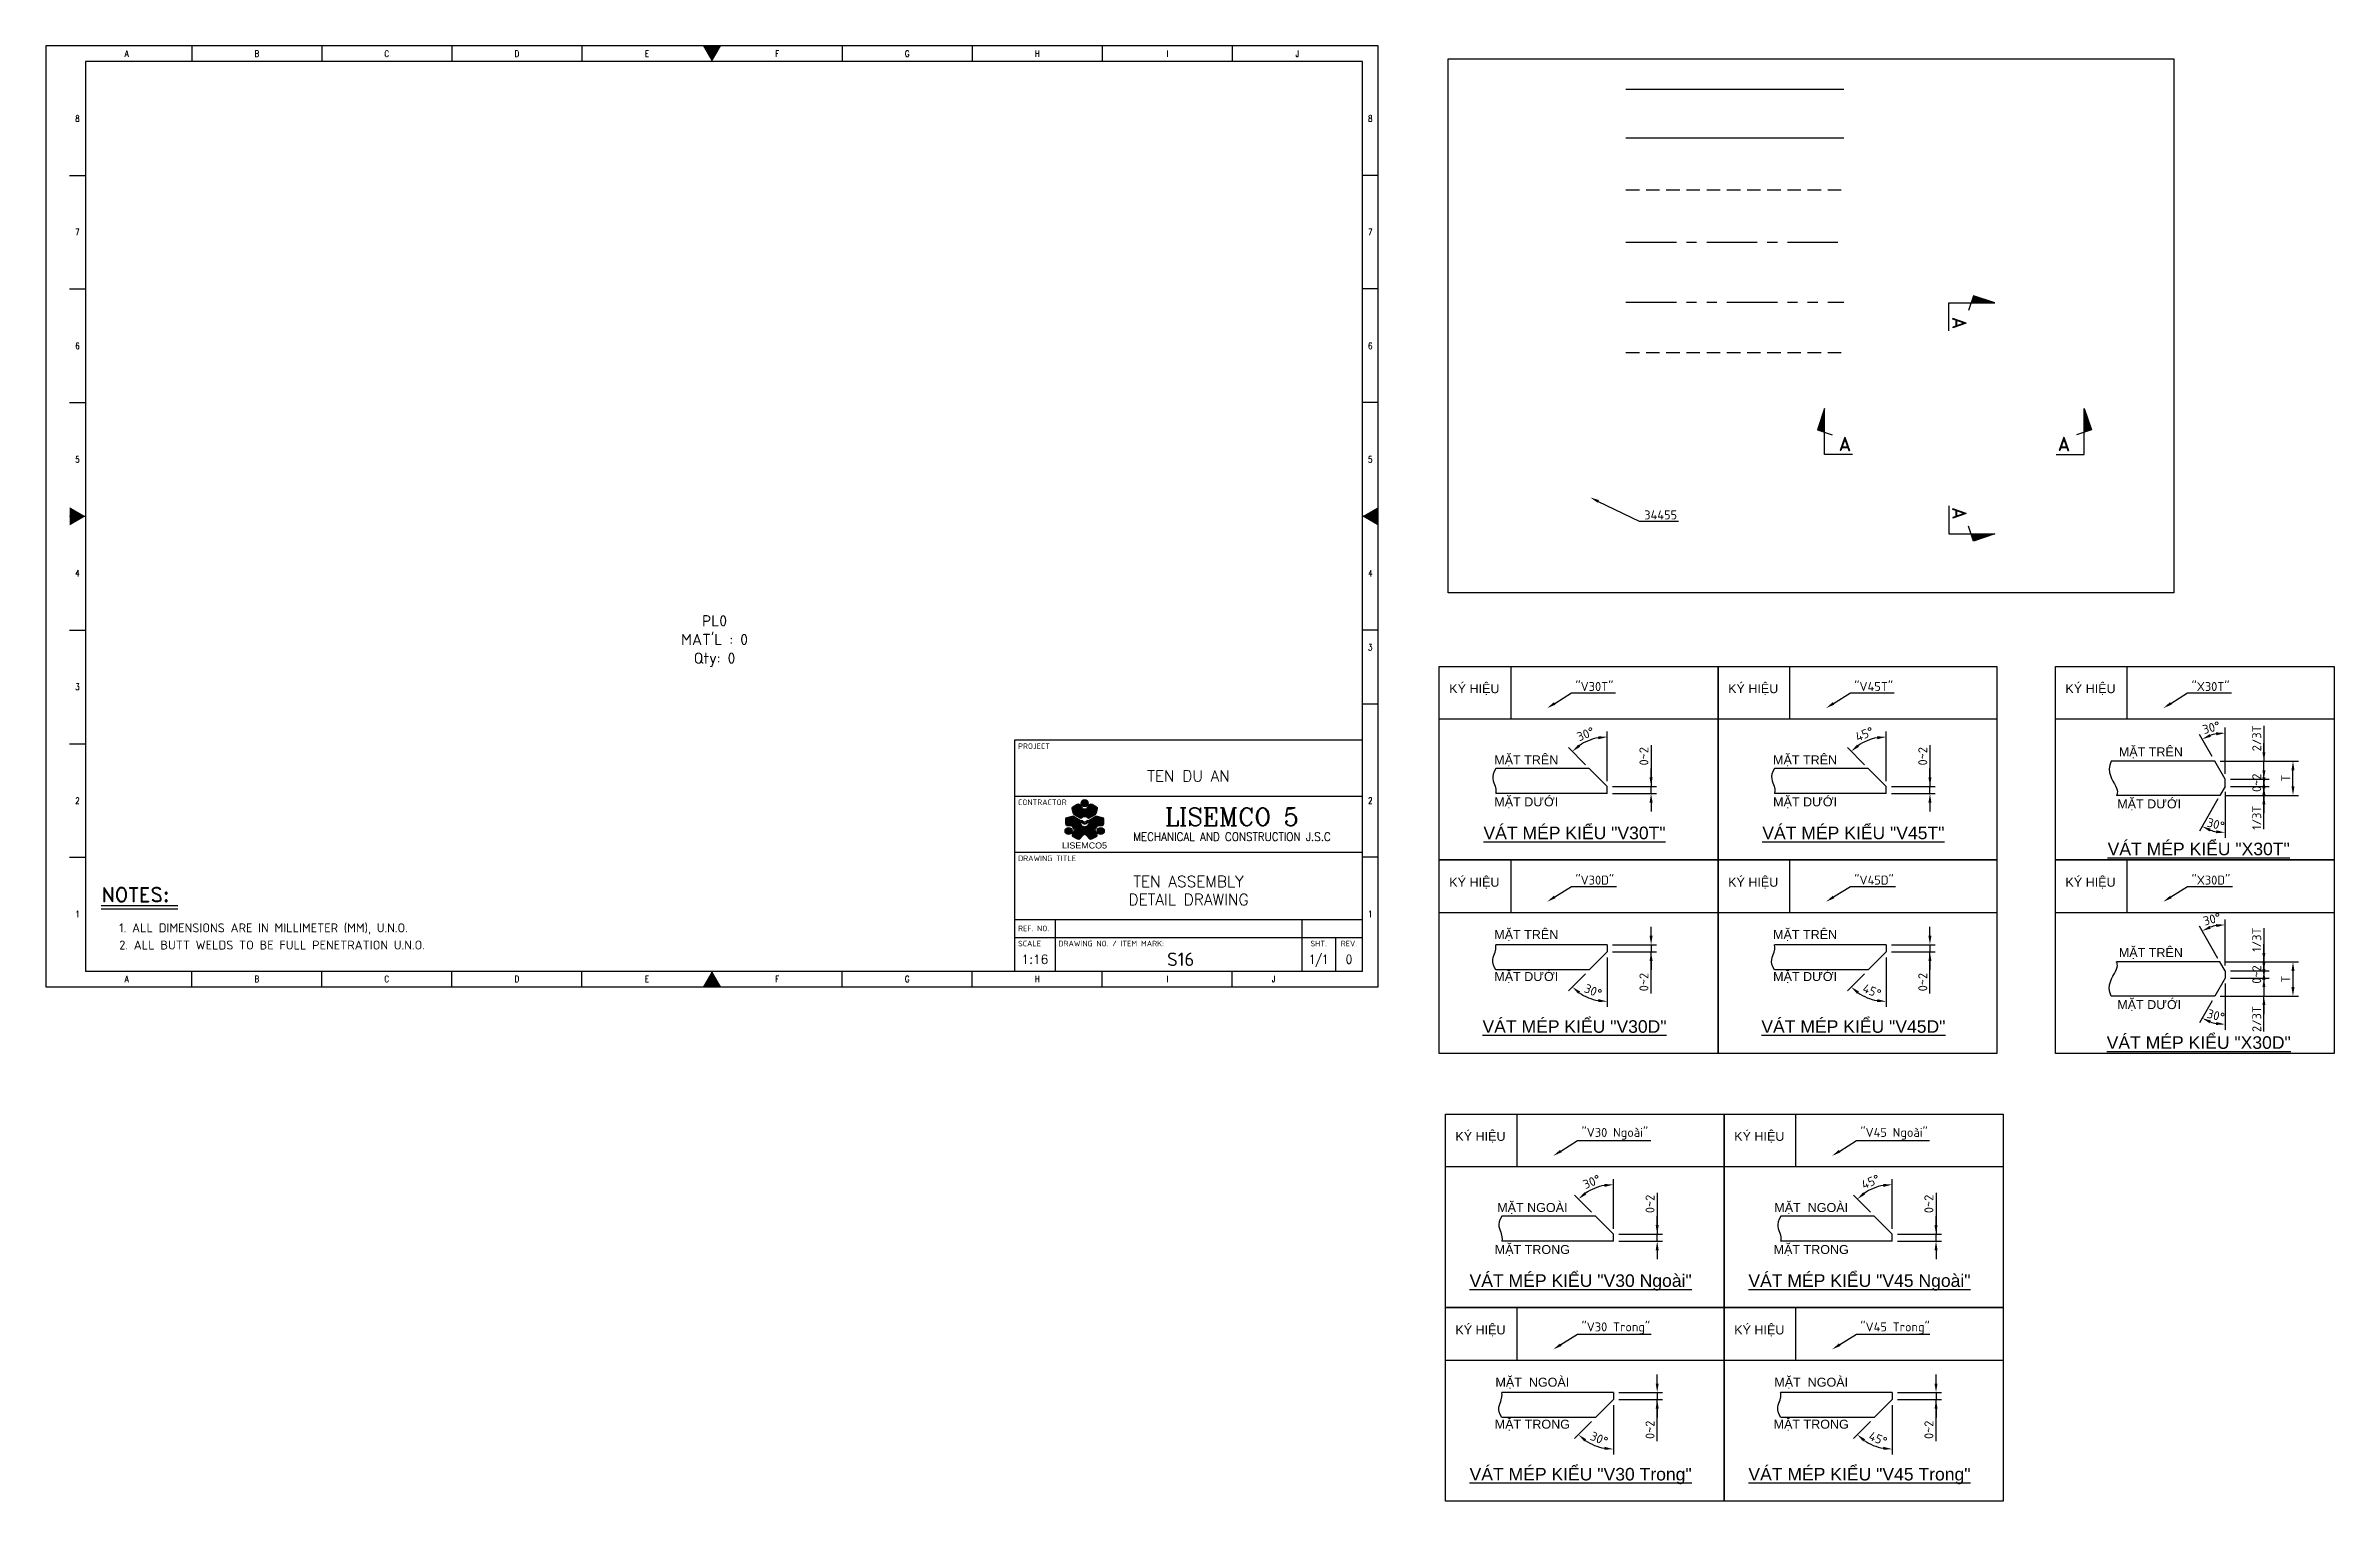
# Model space of a CAD drawing. Header units: millimetres. Extents: x 0 to 8162, y -1834 to 3356.
import ezdxf
from ezdxf import colors
from ezdxf.entities.mleader import LeaderData, LeaderLine
from ezdxf.enums import TextEntityAlignment as Align
from ezdxf.math import Vec2, Vec3

# ---------------------------------------------------------------- set-up
doc = ezdxf.new("R2010")
doc.units = ezdxf.units.MM
doc.header["$LTSCALE"] = 96
for name, pattern in [('CENTER', [2, 1.25, -0.25, 0.25, -0.25]), ('HIDDEN', [0.375, 0.25, -0.125]), ('PHANTOM', [2.5, 1.25, -0.25, 0.25, -0.25, 0.25, -0.25])]:
    doc.linetypes.add(name, pattern=pattern)
for name, color, linetype in [('1', 1, 'CENTER'), ('2', 2, 'HIDDEN'), ('3', 3, 'Continuous'), ('4', 4, 'Continuous'), ('6', 5, 'PHANTOM'), ('9', 9, 'Continuous'), ('M-Joint', 4, 'HIDDEN')]:
    doc.layers.add(name, color=color, linetype=linetype)
doc.styles.add('Arial Narrow', font='ARIALN.TTF')
doc.styles.add('ISOCP', font='isocpeur.ttf')
doc.styles.add('romanc', font='romanc.shx')
doc.styles.add('romand', font='romand.shx')
doc.styles.add('romans', font='romans.shx', dxfattribs={"width": 0.8})
doc.styles.add('VM', font='arial.ttf')

# ---------------------------------------------------------------- blocks, each defined once
blk = doc.blocks.new('A$C0BBF6388')
at = {"layer": '3'}
blk.add_line((0, 0), (21.38, 0), dxfattribs=at)
at = {"layer": '4'}
blk.add_line((0, -1), (21.38, -1), dxfattribs=at)
at = {"layer": '2', "color": 2, "insert": (5, -5), "char_height": 2.5, "attachment_point": 1, "style": 'ISOCP'}
blk.add_mtext('\\pxsm1.15;1. ALL DIMENSIONS ARE IN MILLIMETER (MM), U.N.O.\\P2. ALL BUTT WELDS TO BE FULL PENETRATION U.N.O.', dxfattribs=at)
at = {"layer": '3', "style": 'romand'}
blk.add_text('NOTES:', height=4, dxfattribs=at).set_placement((0, 3), align=Align.MIDDLE_LEFT)
blk = doc.blocks.new('L5MC Logo')
at = {"layer": '3'}
h = blk.add_hatch(color=5, dxfattribs=at)
h.dxf.hatch_style = 1
h.paths.add_polyline_path([(-2.5, -14.3, -0.467113), (-13.6, 5), (-33.3, 16.3, 0.198912), (-37.1, 16.8), (-52, 12.8, 0.329462), (-55.7, 8.2), (-56.3, -6.8, 0.392601), (-51.8, -11.9), (-36.2, -13.6), (-29.9, -24.6), (-36.2, -38.9, 0.392601), (-34, -45.3), (-20.8, -52.3, 0.329462), (-14.9, -51.5), (-4, -40.5, 0.198912), (-2.5, -37)])
h = blk.add_hatch(color=5, dxfattribs=at)
h.dxf.hatch_style = 1
h.paths.add_polyline_path([(30.8, 20.7, 0.198912), (33.1, 23.7), (37.1, 38.6, 0.329462), (34.9, 44.2), (22.3, 52.1, 0.392601), (15.6, 50.8), (6.3, 38.2), (-6.3, 38.2), (-15.6, 50.8, 0.392601), (-22.3, 52.1), (-34.9, 44.2, 0.329462), (-37.1, 38.6), (-33.1, 23.7, 0.198912), (-30.8, 20.7), (-11.1, 9.3, -0.467113), (11.1, 9.3)])
h = blk.add_hatch(color=1, dxfattribs=at)
h.dxf.hatch_style = 1
h.paths.add_polyline_path([(-4.8, -5.2), (-10.3, -1.1, -1), (-7.3, 2.9), (-3, -0.3, 0.764784), (6.4, 1.7, -1.37288), (10.3, -1.1), (4.8, -5.2, -0.334595)])
h = blk.add_hatch(color=1, dxfattribs=at)
h.dxf.hatch_style = 1
h.paths.add_polyline_path([(10.5, 55.3, 1), (-10.5, 55.3, 1)])
h = blk.add_hatch(color=5, dxfattribs=at)
h.dxf.hatch_style = 1
h.paths.add_polyline_path([(2.5, -14.3), (2.5, -37, 0.198912), (4, -40.5), (14.9, -51.5, 0.329462), (20.8, -52.3), (34, -45.3, 0.392601), (36.2, -38.9), (29.9, -24.6), (36.2, -13.6), (51.8, -11.9, 0.392601), (56.3, -6.8), (55.7, 8.2, 0.329462), (52, 12.8), (37.1, 16.8, 0.198912), (33.3, 16.3), (13.6, 5, -0.467113)])
h = blk.add_hatch(color=1, dxfattribs=at)
h.dxf.hatch_style = 1
h.paths.add_polyline_path([(-37.3, -27.6, 1), (-58.3, -27.6, 1)])
h = blk.add_hatch(color=1, dxfattribs=at)
h.dxf.hatch_style = 1
h.paths.add_polyline_path([(37.3, -27.6, 1), (58.3, -27.6, 1)])
at = {"layer": '3', "color": 5}
for points in [[(-31.2, -22.4), (-35, -15.8, 0.238604), (-38.7, -13.4), (-51.8, -11.9, -0.392601), (-56.3, -6.8), (-55.7, 8.2, -0.329462), (-52, 12.8), (-37.1, 16.8, -0.198912), (-33.3, 16.3), (-13.6, 5, 0.467113), (-2.5, -14.3), (-2.5, -37, -0.198912), (-4, -40.5), (-14.9, -51.5, -0.329462), (-20.8, -52.3), (-34, -45.3, -0.392601), (-36.2, -38.9), (-31, -26.9, 0.238604)], [(-3.8, 38.2), (3.8, 38.2, 0.238604), (7.8, 40.2), (15.6, 50.8, -0.392601), (22.3, 52.1), (34.9, 44.2, -0.329462), (37.1, 38.6), (33.1, 23.7, -0.198912), (30.8, 20.7), (11.1, 9.3, 0.467113), (-11.1, 9.3), (-30.8, 20.7, -0.198912), (-33.1, 23.7), (-37.1, 38.6, -0.329462), (-34.9, 44.2), (-22.3, 52.1, -0.392601), (-15.6, 50.8), (-7.8, 40.2, 0.238604)], [(35, -15.8), (31.2, -22.4, 0.238604), (31, -26.9), (36.2, -38.9, -0.392601), (34, -45.3), (20.8, -52.3, -0.329462), (14.9, -51.5), (4, -40.5, -0.198912), (2.5, -37), (2.5, -14.3, 0.467113), (13.6, 5), (33.3, 16.3, -0.198912), (37.1, 16.8), (52, 12.8, -0.329462), (55.7, 8.2), (56.3, -6.8, -0.392601), (51.8, -11.9), (38.7, -13.4, 0.238604)]]:
    blk.add_lwpolyline(points, format="xyb", close=True, dxfattribs=at)
at = {"layer": '3', "color": 1}
blk.add_lwpolyline([(-3, -0.3), (-7.3, 2.9, 1), (-10.3, -1.1), (-4.8, -5.2, 0.334595), (4.8, -5.2), (10.3, -1.1, 1), (7.3, 2.9), (3, -0.3, -0.334595)], format="xyb", close=True, dxfattribs=at)
for centre in [(0, 55.3), (-47.8, -27.6), (47.8, -27.6)]:
    blk.add_circle(centre, 10.5, dxfattribs=at)
at = {"layer": '1', "style": 'Arial Narrow', "width": 1.295911}
blk.add_text('LISEMCO5', height=17.86, dxfattribs=at).set_placement((-67.5, -79.6), (66.5, -79.6), align=Align.FIT)
blk = doc.blocks.new('KHUNG TEN')
at = {"layer": '3'}
blk.add_lwpolyline([(-816, 10), (-10, 10), (-10, 584), (-816, 584)], close=True, dxfattribs=at)
at = {"layer": '4'}
for p, q in [((-748.9, 594), (-748.9, 584)), ((-666.8, 594), (-666.8, 584)), ((-584.7, 594), (-584.7, 584)), ((-502.6, 594), (-502.6, 584)), ((-420.5, 594), (-420.5, 584)), ((-338.4, 594), (-338.4, 584)), ((-256.3, 594), (-256.3, 584)), ((-174.2, 594), (-174.2, 584)), ((-92.1, 594), (-92.1, 584)), ((-826, 512.2), (-816, 512.2)), ((0, 512.2), (-10, 512.2)), ((-826, 440.5), (-816, 440.5)), ((0, 440.5), (-10, 440.5)), ((-826, 368.8), (-816, 368.8)), ((0, 368.8), (-10, 368.8)), ((-826, 297), (-816, 297)), ((0, 297), (-10, 297)), ((-826, 225.2), (-816, 225.2)), ((0, 225.2), (-10, 225.2)), ((0, 178.5), (-10, 178.5)), ((-826, 153.5), (-816, 153.5)), ((-826, 81.8), (-816, 81.8)), ((0, 81.8), (-10, 81.8)), ((-748.9, 0), (-748.9, 10)), ((-666.8, 0), (-666.8, 10)), ((-584.7, 0), (-584.7, 10)), ((-502.6, 0), (-502.6, 10)), ((-420.5, 0), (-420.5, 10)), ((-338.4, 0), (-338.4, 10)), ((-256.3, 0), (-256.3, 10)), ((-174.2, 0), (-174.2, 10)), ((-92.1, 0), (-92.1, 10))]:
    blk.add_line(p, q, dxfattribs=at)
blk.add_lwpolyline([(-841, 0), (0, 0), (0, 594), (-841, 594)], close=True, dxfattribs=at)
for points in [[(-420.5, 584), (-414.7, 594), (-420.5, 584), (-426.3, 594)], [(-816, 297), (-826, 291.2), (-816, 297), (-826, 302.8)], [(-10, 297), (0, 291.2), (-10, 297), (0, 302.8)], [(-420.5, 10), (-414.7, 0), (-420.5, 10), (-426.3, 0)]]:
    blk.add_solid(points, dxfattribs=at)
at = {"layer": '2', "style": 'romanc', "width": 0.8}
for s, p in [('A', (-789.9, 589)), ('B', (-707.8, 589)), ('C', (-625.8, 589)), ('D', (-543.6, 589)), ('E', (-461.5, 589)), ('F', (-379.4, 589)), ('G', (-297.3, 589)), ('H', (-215.2, 589)), ('I', (-133.1, 589)), ('J', (-51, 589)), ('8', (-821, 548.1)), ('8', (-5, 548.1)), ('7', (-821, 476.4)), ('7', (-5, 476.4)), ('6', (-821, 404.6)), ('6', (-5, 404.6)), ('5', (-821, 332.9)), ('5', (-5, 332.9)), ('4', (-821, 261.1)), ('4', (-5, 261.1)), ('3', (-5, 214.4)), ('3', (-821, 189.4)), ('2', (-821, 117.6)), ('2', (-5, 117.6)), ('1', (-821, 45.9)), ('1', (-5, 45.9)), ('A', (-789.9, 5)), ('B', (-707.8, 5)), ('C', (-625.8, 5)), ('D', (-543.6, 5)), ('E', (-461.5, 5)), ('F', (-379.4, 5)), ('G', (-297.3, 5)), ('H', (-215.2, 5)), ('I', (-133.1, 5)), ('J', (-66, 5))]:
    blk.add_text(s, height=4, dxfattribs=at).set_placement(p, align=Align.MIDDLE_CENTER)

msp = doc.modelspace()

# ---------------------------------------------------------------- hatches: boundary and pattern name
at = {"layer": '9'}
for points in [[(6866.3, 2439.5), (6951.5, 2439.5), (6874.9, 2465.1)], [(6344.1, 1977.9), (6344.1, 2063.1), (6318.6, 1986.6)], [(7270, 1977.9), (7270, 2063.1), (7295.5, 1986.6)], [(6866.3, 1615.5), (6951.5, 1615.5), (6874.9, 1590)]]:
    msp.add_hatch(color=256, dxfattribs=at).paths.add_polyline_path(points)

# ---------------------------------------------------------------- linework, layer by layer
msp.add_line((5635.5, 3201.1), (6412.4, 3201.1))
msp.add_lwpolyline([(5001.8, 3310.2), (7589.8, 3310.2), (7589.8, 1405.7), (5001.8, 1405.7)], close=True)
at = {"layer": '1', "ltscale": 1.5}
msp.add_line((5635.5, 2655.4), (6412.4, 2655.4), dxfattribs=at)
at = {"layer": '2', "ltscale": 2}
msp.add_line((5635.5, 2842.5), (6412.4, 2842.5), dxfattribs=at)
at = {"layer": '3'}
for p, q in [((5635.5, 3028.5), (6412.4, 3028.5)), ((5224.4, 1143.1), (5224.4, 955.6)), ((6218.9, 1143.1), (6218.9, 955.6)), ((7421.9, 1143.1), (7421.9, 955.6)), ((4969.6, 955.6), (5964.1, 955.6)), ((5964.1, 955.6), (6958.6, 955.6)), ((7167, 955.6), (8161.5, 955.6)), ((3455.5, 56.5), (3455.5, 880.5)), ((3455.5, 880.5), (4695.5, 880.5)), ((5504.9, 779), (5171.2, 779)), ((5504.9, 779), (5568.9, 715)), ((6499.4, 779), (6165.6, 779)), ((6499.4, 779), (6563.4, 715)), ((7735.6, 804.7), (7366, 804.7)), ((7772.5, 740.7), (7735.6, 804.7)), ((7772.5, 715.1), (7772.5, 740.7)), ((5568.9, 689.4), (5568.9, 715)), ((6563.4, 689.4), (6563.4, 715)), ((7754, 683.1), (7384.5, 683.1)), ((7772.5, 715.1), (7754, 683.1)), ((5224.4, 452.7), (5224.4, 265.2)), ((6218.9, 452.7), (6218.9, 265.2)), ((7421.9, 452.7), (7421.9, 265.2)), ((4969.6, 265.2), (5964.1, 265.2)), ((5964.1, 265.2), (6958.6, 265.2)), ((7167, 265.2), (8161.5, 265.2)), ((5504.9, 60.5), (5568.9, 124.5)), ((5568.9, 150.1), (5568.9, 124.5)), ((6499.4, 60.5), (6563.4, 124.5)), ((6563.4, 150.1), (6563.4, 124.5)), ((7754, 88.8), (7384.5, 88.8)), ((7772.5, 56.8), (7754, 88.8)), ((5504.9, 60.5), (5171.2, 60.5)), ((6499.4, 60.5), (6165.6, 60.5)), ((7772.5, 31.2), (7735.6, -32.8)), ((7772.5, 56.8), (7772.5, 31.2)), ((7735.6, -32.8), (7366, -32.8)), ((5246.2, -453.5), (5246.2, -641)), ((6240.7, -453.5), (6240.7, -641)), ((4991.4, -641), (5985.9, -641)), ((5985.9, -641), (6980.4, -641)), ((5526.7, -817.6), (5193, -817.6)), ((5526.7, -817.6), (5590.7, -881.6)), ((5590.7, -907.2), (5590.7, -881.6)), ((6521.2, -817.6), (6187.4, -817.6)), ((6521.2, -817.6), (6585.2, -881.6)), ((6585.2, -907.2), (6585.2, -881.6)), ((5246.2, -1143.9), (5246.2, -1331.3)), ((6240.7, -1143.9), (6240.7, -1331.3)), ((4991.4, -1331.3), (5985.9, -1331.3)), ((5985.9, -1331.3), (6980.4, -1331.3)), ((5590.7, -1446.5), (5590.7, -1472.1)), ((6585.2, -1446.5), (6585.2, -1472.1)), ((5526.7, -1536.1), (5193, -1536.1)), ((5526.7, -1536.1), (5590.7, -1472.1)), ((6521.2, -1536.1), (6187.4, -1536.1)), ((6521.2, -1536.1), (6585.2, -1472.1))]:
    msp.add_line(p, q, dxfattribs=at)
for points in [[(4969.6, 1143.1), (5964.1, 1143.1), (5964.1, 452.7), (4969.6, 452.7)], [(5964.1, 1143.1), (6958.6, 1143.1), (6958.6, 452.7), (5964.1, 452.7)], [(7167, 1143.1), (8161.5, 1143.1), (8161.5, 452.7), (7167, 452.7)], [(4969.6, 452.7), (5964.1, 452.7), (5964.1, -237.7), (4969.6, -237.7)], [(5964.1, 452.7), (6958.6, 452.7), (6958.6, -237.7), (5964.1, -237.7)], [(7167, 452.7), (8161.5, 452.7), (8161.5, -237.7), (7167, -237.7)], [(4991.4, -453.5), (5985.9, -453.5), (5985.9, -1143.9), (4991.4, -1143.9)], [(5985.9, -453.5), (6980.4, -453.5), (6980.4, -1143.9), (5985.9, -1143.9)], [(4991.4, -1143.9), (5985.9, -1143.9), (5985.9, -1834.3), (4991.4, -1834.3)], [(5985.9, -1143.9), (6980.4, -1143.9), (6980.4, -1834.3), (5985.9, -1834.3)]]:
    msp.add_lwpolyline(points, close=True, dxfattribs=at)
for points in [[(5568.9, 689.4), (5170.9, 689.4)], [(6563.4, 689.4), (6165.3, 689.4)], [(5568.9, 150.1), (5170.9, 150.1)], [(6563.4, 150.1), (6165.3, 150.1)], [(5590.7, -907.2), (5192.6, -907.2)], [(6585.2, -907.2), (6187.1, -907.2)], [(5590.7, -1446.5), (5192.6, -1446.5)], [(6585.2, -1446.5), (6187.1, -1446.5)]]:
    msp.add_lwpolyline(points, dxfattribs=at)
for points in [[(5171.2, 779), (5151.2, 749), (5177.4, 712.4), (5170.9, 689.4), (5170.9, 689.4)], [(6165.6, 779), (6145.7, 749), (6171.9, 712.4), (6165.3, 689.4), (6165.3, 689.4)], [(5171.2, 60.5), (5151.2, 90.5), (5177.4, 127.1), (5170.9, 150.1), (5170.9, 150.1)], [(6165.6, 60.5), (6145.7, 90.5), (6171.9, 127.1), (6165.3, 150.1), (6165.3, 150.1)], [(5193, -817.6), (5173, -847.6), (5199.2, -884.2), (5192.6, -907.2), (5192.6, -907.2)], [(6187.4, -817.6), (6167.5, -847.6), (6193.7, -884.2), (6187.1, -907.2), (6187.1, -907.2)], [(5193, -1536.1), (5173, -1506.1), (5199.2, -1469.4), (5192.6, -1446.5), (5192.6, -1446.5)], [(6187.4, -1536.1), (6167.5, -1506.1), (6193.7, -1469.4), (6187.1, -1446.5), (6187.1, -1446.5)]]:
    msp.add_open_spline(points, degree=3, dxfattribs=at)
for points in [[(7366, 804.7), (7347.5, 766), (7402.6, 698.8), (7384.5, 683.1), (7384.5, 683.1)], [(7366, -32.8), (7347.5, 5.9), (7402.6, 73.1), (7384.5, 88.8), (7384.5, 88.8)]]:
    msp.add_open_spline(points, degree=3, knots=[0.215679, 0.215679, 0.215679, 0.215679, 1, 2, 2, 2, 2], dxfattribs=at)
at = {"layer": '4'}
for p, q in [((5568.9, 734.2), (5568.9, 910.6)), ((6563.4, 734.2), (6563.4, 910.6)), ((7726, 821.3), (7680.5, 900)), ((7772.5, 759.9), (7772.5, 924.7)), ((7910.7, 930.6), (7910.7, 804.7)), ((5491.4, 792.5), (5430.6, 853.3)), ((5725.2, 862.5), (5725.2, 715)), ((6485.8, 792.5), (6425.1, 853.3)), ((6719.7, 862.5), (6719.7, 715)), ((7910.7, 836.7), (7910.7, 868.7)), ((5725.2, 747), (5725.2, 779)), ((6719.7, 747), (6719.7, 779)), ((7754.8, 804.7), (7929.9, 804.7)), ((7754.8, 804.7), (8033.6, 804.7)), ((7791.7, 740.7), (7929.9, 740.7)), ((7791.7, 740.7), (7929.9, 740.7)), ((7910.7, 772.7), (7910.7, 804.7)), ((7910.7, 740.7), (7910.7, 804.7)), ((7910.7, 740.7), (7910.7, 804.7)), ((7910.7, 747.1), (7910.7, 779.1)), ((7910.7, 715.1), (7910.7, 740.7)), ((8014.4, 715.1), (8014.4, 772.7)), ((3455.5, 680.5), (4695.5, 680.5)), ((5588.1, 715), (5744.4, 715)), ((5588.1, 689.4), (5744.4, 689.4)), ((5725.2, 689.4), (5725.2, 715)), ((5725.2, 689.4), (5725.2, 715)), ((5725.2, 657.4), (5725.2, 625.4)), ((6582.6, 715), (6738.9, 715)), ((6582.6, 689.4), (6738.9, 689.4)), ((6719.7, 689.4), (6719.7, 715)), ((6719.7, 689.4), (6719.7, 715)), ((6719.7, 657.4), (6719.7, 625.4)), ((7747, 670.9), (7680.5, 555.7)), ((7772.5, 695.9), (7772.5, 531.1)), ((7773.2, 683.1), (7929.9, 683.1)), ((7773.2, 683.1), (8033.6, 683.1)), ((7791.7, 715.1), (7929.9, 715.1)), ((7791.7, 715.1), (7929.9, 715.1)), ((7910.7, 683.1), (7910.7, 715.1)), ((7910.7, 683.1), (7910.7, 715.1)), ((7910.7, 708.7), (7910.7, 676.7)), ((7910.7, 562.8), (7910.7, 683.1)), ((7910.7, 683.1), (7910.7, 651.1)), ((7910.7, 651.1), (7910.7, 619.1)), ((3455.5, 480.5), (4695.5, 480.5)), ((3455.5, 240.5), (4695.5, 240.5)), ((3455.5, 176.5), (4695.5, 176.5)), ((3599.5, 240.5), (3599.5, 56.5)), ((4479.5, 240.5), (4479.5, 56.5)), ((4599.5, 176.5), (4599.5, 56.5)), ((5725.2, 182.1), (5725.2, 214.1)), ((6719.7, 182.1), (6719.7, 214.1)), ((7747, 101), (7680.5, 216.1)), ((7772.5, 76), (7772.5, 240.8)), ((7910.7, 209.1), (7910.7, 88.8)), ((5568.9, 105.3), (5568.9, -71.1)), ((5588.1, 150.1), (5744.4, 150.1)), ((5588.1, 124.5), (5744.4, 124.5)), ((5725.2, 150.1), (5725.2, 124.5)), ((5725.2, 150.1), (5725.2, 124.5)), ((5725.2, -23), (5725.2, 124.5)), ((5725.2, 92.5), (5725.2, 60.5)), ((6563.4, 105.3), (6563.4, -71.1)), ((6582.6, 150.1), (6738.9, 150.1)), ((6582.6, 124.5), (6738.9, 124.5)), ((6719.7, 150.1), (6719.7, 124.5)), ((6719.7, 150.1), (6719.7, 124.5)), ((6719.7, -23), (6719.7, 124.5)), ((6719.7, 92.5), (6719.7, 60.5)), ((7773.2, 88.8), (7929.9, 88.8)), ((7773.2, 88.8), (8033.6, 88.8)), ((7910.7, 120.8), (7910.7, 152.8)), ((7910.7, 88.8), (7910.7, 120.8)), ((7910.7, 63.2), (7910.7, 95.2)), ((7910.7, 88.8), (7910.7, 56.8)), ((7910.7, 88.8), (7910.7, 56.8)), ((5491.4, 47), (5430.6, -13.8)), ((6485.8, 47), (6425.1, -13.8)), ((7772.5, 12), (7772.5, -152.8)), ((7791.7, 56.8), (7929.9, 56.8)), ((7791.7, 56.8), (7929.9, 56.8)), ((7791.7, 31.2), (7929.9, 31.2)), ((7791.7, 31.2), (7929.9, 31.2)), ((7910.7, 56.8), (7910.7, 31.2)), ((7910.7, 31.2), (7910.7, -32.8)), ((7910.7, 31.2), (7910.7, -32.8)), ((7910.7, 24.8), (7910.7, -7.2)), ((8014.4, 56.8), (8014.4, -0.8)), ((7726, -49.4), (7680.5, -128.1)), ((7754.8, -32.8), (7929.9, -32.8)), ((7754.8, -32.8), (8033.6, -32.8)), ((7910.7, -0.8), (7910.7, -32.8)), ((7910.7, -158.7), (7910.7, -32.8)), ((7910.7, -64.8), (7910.7, -96.8)), ((5590.7, -862.4), (5590.7, -686)), ((5747, -734.1), (5747, -881.6)), ((6585.2, -862.4), (6585.2, -686)), ((6741.4, -734.1), (6741.4, -881.6)), ((5513.1, -804), (5452.4, -743.3)), ((6507.6, -804), (6446.9, -743.3)), ((5609.9, -881.6), (5766.2, -881.6)), ((5747, -849.6), (5747, -817.6)), ((5747, -907.2), (5747, -881.6)), ((5747, -907.2), (5747, -881.6)), ((6604.4, -881.6), (6760.6, -881.6)), ((6741.4, -849.6), (6741.4, -817.6)), ((6741.4, -907.2), (6741.4, -881.6)), ((6741.4, -907.2), (6741.4, -881.6)), ((5609.9, -907.2), (5766.2, -907.2)), ((5747, -939.2), (5747, -971.2)), ((6604.4, -907.2), (6760.6, -907.2)), ((6741.4, -939.2), (6741.4, -971.2)), ((5747, -1414.5), (5747, -1382.5)), ((6741.4, -1414.5), (6741.4, -1382.5)), ((5609.9, -1446.5), (5766.2, -1446.5)), ((5747, -1446.5), (5747, -1472.1)), ((5747, -1446.5), (5747, -1472.1)), ((6604.4, -1446.5), (6760.6, -1446.5)), ((6741.4, -1446.5), (6741.4, -1472.1)), ((6741.4, -1446.5), (6741.4, -1472.1)), ((5513.1, -1549.6), (5452.4, -1610.4)), ((5590.7, -1491.3), (5590.7, -1667.7)), ((5609.9, -1472.1), (5766.2, -1472.1)), ((5747, -1619.6), (5747, -1472.1)), ((5747, -1504.1), (5747, -1536.1)), ((6507.6, -1549.6), (6446.9, -1610.4)), ((6585.2, -1491.3), (6585.2, -1667.7)), ((6604.4, -1472.1), (6760.6, -1472.1)), ((6741.4, -1619.6), (6741.4, -1472.1)), ((6741.4, -1504.1), (6741.4, -1536.1))]:
    msp.add_line(p, q, dxfattribs=at)
for centre, radius, start, end in [((7772.5, 740.7), 164.8, 101.14333, 108.85667), ((5568.9, 715), 176.4, 100.40769, 124.59231), ((6563.4, 715), 176.4, 100.40769, 124.59231), ((7772.5, 715.1), 164.8, 251.14333, 258.85667), ((7772.5, 56.8), 164.8, 101.14333, 108.85667), ((5568.9, 124.5), 176.4, 235.40769, 259.59231), ((6563.4, 124.5), 176.4, 235.40769, 259.59231), ((7772.5, 31.2), 164.8, 251.14333, 258.85667), ((5590.7, -881.6), 176.4, 100.40769, 124.59231), ((6585.2, -881.6), 176.4, 100.40769, 124.59231), ((5590.7, -1472.1), 176.4, 235.40769, 259.59231), ((6585.2, -1472.1), 176.4, 235.40769, 259.59231)]:
    msp.add_arc(centre, radius, start, end, dxfattribs=at)
for points in [[(7721.5, 891.8), (7717, 901.5), (7690.1, 883.4)], [(7740.1, 907.7), (7741.2, 897.1), (7772.5, 905.5)], [(5472.2, 856.1), (5465.4, 864.3), (5444.2, 839.7)], [(5536.6, 893.8), (5537.5, 883.2), (5568.9, 891.4)], [(6466.7, 856.1), (6459.8, 864.3), (6438.7, 839.7)], [(6531.1, 893.8), (6532, 883.2), (6563.4, 891.4)], [(7905.4, 836.7), (7916.1, 836.7), (7910.7, 804.7)], [(5719.8, 747), (5730.5, 747), (5725.2, 715)], [(6714.3, 747), (6725, 747), (6719.7, 715)], [(7905.4, 772.7), (7916.1, 772.7), (7910.7, 740.7)], [(7905.4, 747.1), (7916.1, 747.1), (7910.7, 715.1)], [(7905.4, 708.7), (7916.1, 708.7), (7910.7, 740.7)], [(8009.1, 772.7), (8019.8, 772.7), (8014.4, 804.7)], [(5719.8, 657.4), (5730.5, 657.4), (5725.2, 689.4)], [(6714.3, 657.4), (6725, 657.4), (6719.7, 689.4)], [(7905.4, 683.1), (7916.1, 683.1), (7910.7, 715.1)], [(7905.4, 651.1), (7916.1, 651.1), (7910.7, 683.1)], [(8009.1, 715.1), (8019.8, 715.1), (8014.4, 683.1)], [(7721.5, 564), (7717, 554.3), (7690.1, 572.4)], [(7740.1, 548.1), (7741.2, 558.7), (7772.5, 550.3)], [(5719.8, 182.1), (5730.5, 182.1), (5725.2, 150.1)], [(6714.3, 182.1), (6725, 182.1), (6719.7, 150.1)], [(7721.5, 207.9), (7717, 217.6), (7690.1, 199.5)], [(7740.1, 223.8), (7741.2, 213.2), (7772.5, 221.6)], [(5719.8, 92.5), (5730.5, 92.5), (5725.2, 124.5)], [(6714.3, 92.5), (6725, 92.5), (6719.7, 124.5)], [(7905.4, 120.8), (7916.1, 120.8), (7910.7, 88.8)], [(7905.4, 88.8), (7916.1, 88.8), (7910.7, 56.8)], [(8009.1, 56.8), (8019.8, 56.8), (8014.4, 88.8)], [(7905.4, 63.2), (7916.1, 63.2), (7910.7, 31.2)], [(7905.4, 24.8), (7916.1, 24.8), (7910.7, 56.8)], [(7905.4, -0.8), (7916.1, -0.8), (7910.7, 31.2)], [(5472.2, -16.6), (5465.4, -24.8), (5444.2, -0.2)], [(5536.6, -54.3), (5537.5, -43.7), (5568.9, -51.9)], [(6466.7, -16.6), (6459.8, -24.8), (6438.7, -0.2)], [(6531.1, -54.3), (6532, -43.7), (6563.4, -51.9)], [(7905.4, -64.8), (7916.1, -64.8), (7910.7, -32.8)], [(8009.1, -0.8), (8019.8, -0.8), (8014.4, -32.8)], [(7721.5, -119.9), (7717, -129.6), (7690.1, -111.5)], [(7740.1, -135.8), (7741.2, -125.2), (7772.5, -133.6)], [(5494, -740.5), (5487.2, -732.3), (5466, -756.9)], [(5558.4, -702.8), (5559.3, -713.4), (5590.7, -705.2)], [(6488.5, -740.5), (6481.6, -732.3), (6460.5, -756.9)], [(6552.8, -702.8), (6553.8, -713.4), (6585.2, -705.2)], [(5741.6, -849.6), (5752.3, -849.6), (5747, -881.6)], [(6736.1, -849.6), (6746.8, -849.6), (6741.4, -881.6)], [(5741.6, -939.2), (5752.3, -939.2), (5747, -907.2)], [(6736.1, -939.2), (6746.8, -939.2), (6741.4, -907.2)], [(5741.6, -1414.5), (5752.3, -1414.5), (5747, -1446.5)], [(6736.1, -1414.5), (6746.8, -1414.5), (6741.4, -1446.5)], [(5741.6, -1504.1), (5752.3, -1504.1), (5747, -1472.1)], [(6736.1, -1504.1), (6746.8, -1504.1), (6741.4, -1472.1)], [(5494, -1613.2), (5487.2, -1621.4), (5466, -1596.8)], [(6488.5, -1613.2), (6481.6, -1621.4), (6460.5, -1596.8)], [(5558.4, -1650.9), (5559.3, -1640.2), (5590.7, -1648.5)], [(6552.8, -1650.9), (6553.8, -1640.2), (6585.2, -1648.5)]]:
    msp.add_solid(points, dxfattribs=at)
at = {"layer": '6', "ltscale": 1.5}
msp.add_line((5635.5, 2441.5), (6412.4, 2441.5), dxfattribs=at)
at = {"layer": '9'}
for points in [[(6786.9, 2340), (6786.9, 2439.5), (6951.5, 2439.5), (6874.9, 2465.1), (6857, 2412.1)], [(6443.6, 1898.5), (6344.1, 1898.5), (6344.1, 2063.1), (6318.6, 1986.6), (6371.5, 1968.7)], [(7170.4, 1898.5), (7270, 1898.5), (7270, 2063.1), (7295.5, 1986.6), (7242.5, 1968.7)], [(6786.9, 1715.1), (6786.9, 1615.5), (6951.5, 1615.5), (6874.9, 1590), (6857, 1642.9)]]:
    msp.add_lwpolyline(points, dxfattribs=at)
at = {"layer": 'M-Joint', "ltscale": 2}
msp.add_line((5635.5, 2262.1), (6412.4, 2262.1), dxfattribs=at)

# ---------------------------------------------------------------- block references
at = {"xscale": 1.199999999999999, "yscale": 1.199999999999999, "zscale": 1.199999999999999}
msp.add_blockref('L5MC Logo', (3705.1, 589.1), dxfattribs=at)
at = {"layer": '1', "linetype": 'ByBlock', "xscale": 5.650416171224735, "yscale": 5.650416171224735, "zscale": 5.650416171224735}
msp.add_blockref('KHUNG TEN', (4752, 0), dxfattribs=at)
at = {"layer": '4', "xscale": 12.8, "yscale": 12.8, "zscale": 12.8}
msp.add_blockref('A$C0BBF6388', (197.9, 290.6), dxfattribs=at)

# ---------------------------------------------------------------- texts
at = {"layer": '2'}
for s, height, style, p in [('KÝ HIỆU', 32, 'VM', (5094.9, 1063.6)), ('KÝ HIỆU', 32, 'VM', (6089.4, 1063.6)), ('KÝ HIỆU', 32, 'VM', (7292.4, 1063.6)), ('MẶT TRÊN', 32, 'VM', (5280, 809.7)), ('MẶT TRÊN', 32, 'VM', (6274.4, 809.7)), ('MẶT TRÊN', 32, 'VM', (7507.5, 838.3)), ('MẶT DƯỚI', 32, 'VM', (5280, 660)), ('MẶT DƯỚI', 32, 'VM', (6274.4, 660)), ('MẶT DƯỚI', 32, 'VM', (7501.6, 652.7)), ('%%UVÁT MÉP KIỂU "V30T"', 44.8, 'VM', (5452.1, 549.1)), ('%%UVÁT MÉP KIỂU "V45T"', 44.8, 'VM', (6446.6, 549.1)), ('%%UVÁT MÉP KIỂU "X30T"', 44.8, 'VM', (7678.2, 491.9)), ('DETAIL DRAWING', 40, 'romanc', (4075.5, 311.3)), ('KÝ HIỆU', 32, 'VM', (5094.9, 373.2)), ('KÝ HIỆU', 32, 'VM', (6089.4, 373.2)), ('KÝ HIỆU', 32, 'VM', (7292.4, 373.2)), ('MẶT TRÊN', 32, 'VM', (5280, 186.7)), ('MẶT TRÊN', 32, 'VM', (6274.4, 186.7)), ('S16', 48, 'ISOCP', (4047.5, 98.5)), ('MẶT TRÊN', 32, 'VM', (7507.5, 122.5)), ('MẶT DƯỚI', 32, 'VM', (5280, 37)), ('MẶT DƯỚI', 32, 'VM', (6274.4, 37)), ('MẶT DƯỚI', 32, 'VM', (7501.6, -63.2)), ('%%UVÁT MÉP KIỂU "V30D"', 44.8, 'VM', (5452.1, -141.3)), ('%%UVÁT MÉP KIỂU "V45D"', 44.8, 'VM', (6446.6, -141.3)), ('%%UVÁT MÉP KIỂU "X30D"', 44.8, 'VM', (7678.2, -198.5)), ('KÝ HIỆU', 32, 'VM', (5116.7, -533)), ('KÝ HIỆU', 32, 'VM', (6111.2, -533)), ('MẶT NGOÀI', 32, 'VM', (5301.7, -786.9)), ('MẶT  NGOÀI', 32, 'VM', (6296.2, -786.9)), ('MẶT TRONG', 32, 'VM', (5301.7, -936.6)), ('MẶT TRONG', 32, 'VM', (6296.2, -936.6)), ('%%UVÁT MÉP KIỂU "V30 Ngoài"', 44.8, 'VM', (5473.9, -1047.5)), ('%%UVÁT MÉP KIỂU "V45 Ngoài"', 44.8, 'VM', (6468.3, -1047.5)), ('KÝ HIỆU', 32, 'VM', (5116.7, -1223.4)), ('KÝ HIỆU', 32, 'VM', (6111.2, -1223.4)), ('MẶT  NGOÀI', 32, 'VM', (5301.7, -1409.9)), ('MẶT  NGOÀI', 32, 'VM', (6296.2, -1409.9)), ('MẶT TRONG', 32, 'VM', (5301.7, -1559.6)), ('MẶT TRONG', 32, 'VM', (6296.2, -1559.6)), ('%%UVÁT MÉP KIỂU "V30 Trong"', 44.8, 'VM', (5473.9, -1737.9)), ('%%UVÁT MÉP KIỂU "V45 Trong"', 44.8, 'VM', (6468.3, -1737.9))]:
    msp.add_text(s, height=height, dxfattribs=dict(at, style=style)).set_placement(p, align=Align.MIDDLE_CENTER)
at = {"layer": '2', "style": 'ISOCP'}
for s, p in [('PROJECT', (3467.5, 868.5)), ('CONTRACTOR', (3467.5, 668.5)), ('DRAWING TITLE', (3467.5, 468.5)), ('SCALE', (3467.5, 164.5)), ('DRAWING NO. / ITEM MARK:', (3611.5, 164.5))]:
    msp.add_text(s, height=20, dxfattribs=at).set_placement(p, align=Align.TOP_LEFT)
msp.add_text('REF. NO.', height=20, dxfattribs=at).set_placement((3467.5, 208.5), align=Align.MIDDLE_LEFT)
for s, p in [('SHT.', (4539.5, 164.5)), ('REV.', (4647.5, 164.5))]:
    msp.add_text(s, height=20, dxfattribs=at).set_placement(p, align=Align.TOP_CENTER)
at = {"layer": '2', "insert": (1664, 1325.7), "char_height": 40, "attachment_point": 1, "style": 'ISOCP'}
msp.add_mtext_dynamic_manual_height_columns("\\A1;\\pxqc;{\\C2;PL0\\PMAT'L : 0\\PQty: 0}", width=1442.009, gutter_width=200, heights=[0], dxfattribs=at)
at = {"layer": '2', "color": 1, "char_height": 40, "attachment_point": 1, "style": 'romanc'}
for s, heights, insert in [('\\pxqc;TEN DU AN', [135.8], (3455.5, 772.3)), ('\\pxqc;TEN ASSEMBLY', [0], (3455.5, 395.7))]:
    msp.add_mtext_dynamic_manual_height_columns(s, width=1240, gutter_width=160, heights=heights, dxfattribs=dict(at, insert=insert))
at = {"layer": '3', "style": 'romanc'}
msp.add_text('LISEMCO 5', height=64, dxfattribs=at).set_placement((4230.5, 638.4), align=Align.TOP_CENTER)
at = {"layer": '3', "style": 'romanc', "width": 0.9}
msp.add_text('MECHANICAL AND CONSTRUCTION J.S.C', height=30, dxfattribs=at).set_placement((4230.5, 550.4), align=Align.TOP_CENTER)
at = {"layer": '3', "style": 'romanc'}
msp.add_text('1:16', height=32, dxfattribs=at).set_placement((3527.5, 98.5), align=Align.MIDDLE_CENTER)
at = {"layer": '3', "style": 'romans', "width": 0.8}
for s, p in [('1/1', (4539.5, 98.5)), ('0', (4647.5, 98.5))]:
    msp.add_text(s, height=32, dxfattribs=at).set_placement(p, align=Align.MIDDLE_CENTER)
at = {"layer": '4', "color": 2, "char_height": 32, "attachment_point": 5, "style": 'ISOCP'}
for s, insert, rotation in [('\\A1;30°', (5491.6, 901.6), 22.5), ('\\A1;45°', (6486.1, 901.6), 22.5), ('\\A1;30°', (7723.2, 924.6), 15), ('\\A1;0~2', (5699.6, 822.5), 90), ('\\A1;0~2', (6694.1, 822.5), 90), ('\\A1;0~2', (7885.1, 727.9), 90), ('\\A1;T', (7988.8, 743.9), 90), ('\\A1;30°', (7739.1, 579.8), 345), ('\\A1;30°', (7725.6, 241.7), 15), ('\\A1;30°', (5518.3, -14.7), 337.5), ('\\A1;0~2', (5699.6, 17), 90), ('\\A1;45°', (6512.8, -14.7), 337.5), ('\\A1;0~2', (6694.1, 17), 90), ('\\A1;0~2', (7885.1, 44), 90), ('\\A1;T', (7988.8, 28), 90), ('\\A1;30°', (7739.5, -102), 345), ('\\A1;30°', (5513.4, -695), 22.5), ('\\A1;45°', (6507.9, -695), 22.5), ('\\A1;0~2', (5721.4, -774.1), 90), ('\\A1;0~2', (6715.8, -774.1), 90), ('\\A1;0~2', (5721.4, -1579.6), 90), ('\\A1;0~2', (6715.8, -1579.6), 90), ('\\A1;30°', (5540.1, -1611.3), 337.5), ('\\A1;45°', (6534.6, -1611.3), 337.5)]:
    msp.add_mtext(s, dxfattribs=dict(at, insert=insert, rotation=rotation))
at = {"layer": '4', "color": 3, "char_height": 32, "attachment_point": 5, "rotation": 90, "style": 'ISOCP'}
for s, insert in [('\\A1;2/3T', (7885.1, 886.6)), ('\\A1;1/3T', (7885.1, 603.4)), ('\\A1;1/3T', (7885.1, 168.5)), ('\\A1;2/3T', (7885.1, -114.7))]:
    msp.add_mtext(s, dxfattribs=dict(at, insert=insert))
at = {"layer": '9', "style": 'romand'}
for p in [(6801, 2346.6), (6801, 1667.3)]:
    msp.add_text('A', height=48, rotation=270, dxfattribs=at).set_placement(p, align=Align.RIGHT)
for p in [(6437.1, 1912.7), (7218.1, 1912.7)]:
    msp.add_text('A', height=48, dxfattribs=at).set_placement(p, align=Align.RIGHT)

# ---------------------------------------------------------------- leaders
at = {"layer": '4'}
ml = msp.add_multileader_mtext('Standard', dxfattribs=at)
ml.set_content('"V30T"', color=256, style='ISOCP')
ml.set_leader_properties()
ml.build(insert=Vec2(0, 0))
ml.multileader.update_dxf_attribs({"text_left_attachment_type": 5, "text_right_attachment_type": 5, "dogleg_length": 0.36, "arrow_head_size": 32})
ctx = ml.context
ctx.base_point, ctx.char_height, ctx.arrow_head_size, ctx.landing_gap_size, ctx.plane_origin = Vec3(5445.9, 1048.8), 32, 32, 9.6, Vec3(5301.4, 1269.9)
ctx.left_attachment, ctx.right_attachment = 5, 5
notes = []
notes.append((ctx, [(0, (1, 1, 0), (5441.3, 1048.8), (1, 0), 4.61, [(0, [(5354.5, 994)], 0, [])])]))
ctx.mtext.insert, ctx.mtext.flow_direction = Vec3(5455.5, 1087.2), 5
ml = msp.add_multileader_mtext('Standard', dxfattribs=at)
ml.set_content('"V45T"', color=256, style='ISOCP')
ml.set_leader_properties()
ml.build(insert=Vec2(0, 0))
ml.multileader.update_dxf_attribs({"text_left_attachment_type": 5, "text_right_attachment_type": 5, "dogleg_length": 0.36, "arrow_head_size": 32})
ctx = ml.context
ctx.base_point, ctx.char_height, ctx.arrow_head_size, ctx.landing_gap_size, ctx.plane_origin = Vec3(6440.4, 1048.8), 32, 32, 9.6, Vec3(6295.9, 1269.9)
ctx.left_attachment, ctx.right_attachment = 5, 5
notes.append((ctx, [(0, (1, 1, 0), (6435.8, 1048.8), (1, 0), 4.61, [(0, [(6349, 994)], 0, [])])]))
ctx.mtext.insert, ctx.mtext.flow_direction = Vec3(6450, 1087.2), 5
ml = msp.add_multileader_mtext('Standard', dxfattribs=at)
ml.set_content('"X30T"', color=256, style='ISOCP')
ml.set_leader_properties()
ml.build(insert=Vec2(0, 0))
ml.multileader.update_dxf_attribs({"text_left_attachment_type": 5, "text_right_attachment_type": 5, "dogleg_length": 0.36, "arrow_head_size": 32})
ctx = ml.context
ctx.base_point, ctx.char_height, ctx.arrow_head_size, ctx.landing_gap_size, ctx.plane_origin = Vec3(7643.3, 1048.8), 32, 32, 9.6, Vec3(7498.8, 1269.9)
ctx.left_attachment, ctx.right_attachment = 5, 5
notes.append((ctx, [(0, (1, 1, 0), (7638.7, 1048.8), (1, 0), 4.61, [(0, [(7552, 994)], 0, [])])]))
ctx.mtext.insert, ctx.mtext.flow_direction = Vec3(7652.9, 1087.2), 5
ml = msp.add_multileader_mtext('Standard', dxfattribs=at)
ml.set_content('"V30D"', color=256, style='ISOCP')
ml.set_leader_properties()
ml.build(insert=Vec2(0, 0))
ml.multileader.update_dxf_attribs({"text_left_attachment_type": 5, "text_right_attachment_type": 5, "dogleg_length": 0.36, "arrow_head_size": 32})
ctx = ml.context
ctx.base_point, ctx.char_height, ctx.arrow_head_size, ctx.landing_gap_size, ctx.plane_origin = Vec3(5445.9, 358.4), 32, 32, 9.6, Vec3(5301.4, 579.5)
ctx.left_attachment, ctx.right_attachment = 5, 5
notes.append((ctx, [(0, (1, 1, 0), (5441.3, 358.4), (1, 0), 4.61, [(0, [(5354.5, 303.6)], 0, [])])]))
ctx.mtext.insert, ctx.mtext.flow_direction = Vec3(5455.5, 396.8), 5
ml = msp.add_multileader_mtext('Standard', dxfattribs=at)
ml.set_content('"V45D"', color=256, style='ISOCP')
ml.set_leader_properties()
ml.build(insert=Vec2(0, 0))
ml.multileader.update_dxf_attribs({"text_left_attachment_type": 5, "text_right_attachment_type": 5, "dogleg_length": 0.36, "arrow_head_size": 32})
ctx = ml.context
ctx.base_point, ctx.char_height, ctx.arrow_head_size, ctx.landing_gap_size, ctx.plane_origin = Vec3(6440.4, 358.4), 32, 32, 9.6, Vec3(6295.9, 579.5)
ctx.left_attachment, ctx.right_attachment = 5, 5
notes.append((ctx, [(0, (1, 1, 0), (6435.8, 358.4), (1, 0), 4.61, [(0, [(6349, 303.6)], 0, [])])]))
ctx.mtext.insert, ctx.mtext.flow_direction = Vec3(6450, 396.8), 5
ml = msp.add_multileader_mtext('Standard', dxfattribs=at)
ml.set_content('"X30D"', color=256, style='ISOCP')
ml.set_leader_properties()
ml.build(insert=Vec2(0, 0))
ml.multileader.update_dxf_attribs({"text_left_attachment_type": 5, "text_right_attachment_type": 5, "dogleg_length": 0.36, "arrow_head_size": 32})
ctx = ml.context
ctx.base_point, ctx.char_height, ctx.arrow_head_size, ctx.landing_gap_size, ctx.plane_origin = Vec3(7643.3, 358.4), 32, 32, 9.6, Vec3(7498.8, 579.5)
ctx.left_attachment, ctx.right_attachment = 5, 5
notes.append((ctx, [(0, (1, 1, 0), (7638.7, 358.4), (1, 0), 4.61, [(0, [(7552, 303.6)], 0, [])])]))
ctx.mtext.insert, ctx.mtext.flow_direction = Vec3(7652.9, 396.8), 5
ml = msp.add_multileader_mtext('Standard', dxfattribs=at)
ml.set_content('"V30 Ngoài"', color=256, style='ISOCP')
ml.set_leader_properties()
ml.build(insert=Vec2(0, 0))
ml.multileader.update_dxf_attribs({"text_left_attachment_type": 5, "text_right_attachment_type": 5, "dogleg_length": 0.36, "arrow_head_size": 32})
ctx = ml.context
ctx.base_point, ctx.char_height, ctx.arrow_head_size, ctx.landing_gap_size, ctx.plane_origin = Vec3(5467.7, -547.8), 32, 32, 9.6, Vec3(5323.2, -326.7)
ctx.left_attachment, ctx.right_attachment = 5, 5
notes.append((ctx, [(0, (1, 1, 0), (5463.1, -547.8), (1, 0), 4.61, [(0, [(5376.3, -602.6)], 0, [])])]))
ctx.mtext.insert, ctx.mtext.flow_direction = Vec3(5477.3, -503), 5
ml = msp.add_multileader_mtext('Standard', dxfattribs=at)
ml.set_content('"V45 Ngoài"', color=256, style='ISOCP')
ml.set_leader_properties()
ml.build(insert=Vec2(0, 0))
ml.multileader.update_dxf_attribs({"text_left_attachment_type": 5, "text_right_attachment_type": 5, "dogleg_length": 0.36, "arrow_head_size": 32})
ctx = ml.context
ctx.base_point, ctx.char_height, ctx.arrow_head_size, ctx.landing_gap_size, ctx.plane_origin = Vec3(6462.1, -547.8), 32, 32, 9.6, Vec3(6317.7, -326.7)
ctx.left_attachment, ctx.right_attachment = 5, 5
notes.append((ctx, [(0, (1, 1, 0), (6457.5, -547.8), (1, 0), 4.61, [(0, [(6370.8, -602.6)], 0, [])])]))
ctx.mtext.insert, ctx.mtext.flow_direction = Vec3(6471.7, -503), 5
ml = msp.add_multileader_mtext('Standard', dxfattribs=at)
ml.set_content('"V30 Trong"', color=256, style='ISOCP')
ml.set_leader_properties()
ml.build(insert=Vec2(0, 0))
ml.multileader.update_dxf_attribs({"text_left_attachment_type": 5, "text_right_attachment_type": 5, "dogleg_length": 0.36, "arrow_head_size": 32})
ctx = ml.context
ctx.base_point, ctx.char_height, ctx.arrow_head_size, ctx.landing_gap_size, ctx.plane_origin = Vec3(5467.7, -1238.2), 32, 32, 9.6, Vec3(5323.2, -1017.1)
ctx.left_attachment, ctx.right_attachment = 5, 5
notes.append((ctx, [(0, (1, 1, 0), (5463.1, -1238.2), (1, 0), 4.61, [(0, [(5376.3, -1293)], 0, [])])]))
ctx.mtext.insert, ctx.mtext.flow_direction = Vec3(5477.3, -1196.6), 5
ml = msp.add_multileader_mtext('Standard', dxfattribs=at)
ml.set_content('"V45 Trong"', color=256, style='ISOCP')
ml.set_leader_properties()
ml.build(insert=Vec2(0, 0))
ml.multileader.update_dxf_attribs({"text_left_attachment_type": 5, "text_right_attachment_type": 5, "dogleg_length": 0.36, "arrow_head_size": 32})
ctx = ml.context
ctx.base_point, ctx.char_height, ctx.arrow_head_size, ctx.landing_gap_size, ctx.plane_origin = Vec3(6462.1, -1238.2), 32, 32, 9.6, Vec3(6317.7, -1017.1)
ctx.left_attachment, ctx.right_attachment = 5, 5
notes.append((ctx, [(0, (1, 1, 0), (6457.5, -1238.2), (1, 0), 4.61, [(0, [(6370.8, -1293)], 0, [])])]))
ctx.mtext.insert, ctx.mtext.flow_direction = Vec3(6471.7, -1196.6), 5
at = {"layer": '9'}
ml = msp.add_multileader_mtext('Standard', dxfattribs=at)
ml.set_content('34455', color=2, style='ISOCP')
ml.set_leader_properties(color=4)
ml.build(insert=Vec2(0, 0))
ml.multileader.update_dxf_attribs({"text_left_attachment_type": 5, "text_right_attachment_type": 5, "dogleg_length": 0.36, "arrow_head_size": 32})
ctx = ml.context
ctx.base_point, ctx.char_height, ctx.arrow_head_size, ctx.landing_gap_size, ctx.plane_origin = Vec3(5688.8, 1660.9), 32, 32, 12, Vec3(5508.1, 1937.4)
ctx.left_attachment, ctx.right_attachment = 5, 5
notes.append((ctx, [(0, (1, 1, 0), (5683, 1660.9), (1, 0), 5.76, [(0, [(5508.1, 1745.4)], 0, [])])]))
ctx.mtext.insert, ctx.mtext.flow_direction = Vec3(5700.8, 1699.3), 5
for ctx, leaders in notes:
    for number, flags, end, landing, length, lines in leaders:
        leader = LeaderData()
        leader.index, (leader.has_last_leader_line, leader.has_dogleg_vector, leader.attachment_direction) = number, flags
        leader.last_leader_point, leader.dogleg_vector, leader.dogleg_length = Vec3(end), Vec3(landing), length
        for number, points, colour, breaks in lines:
            line = LeaderLine()
            line.index, line.vertices, line.color, line.breaks = number, Vec3.list(points), colors.encode_raw_color(colour), breaks
            leader.lines.append(line)
        ctx.leaders.append(leader)

doc.saveas('drawing.dxf')
